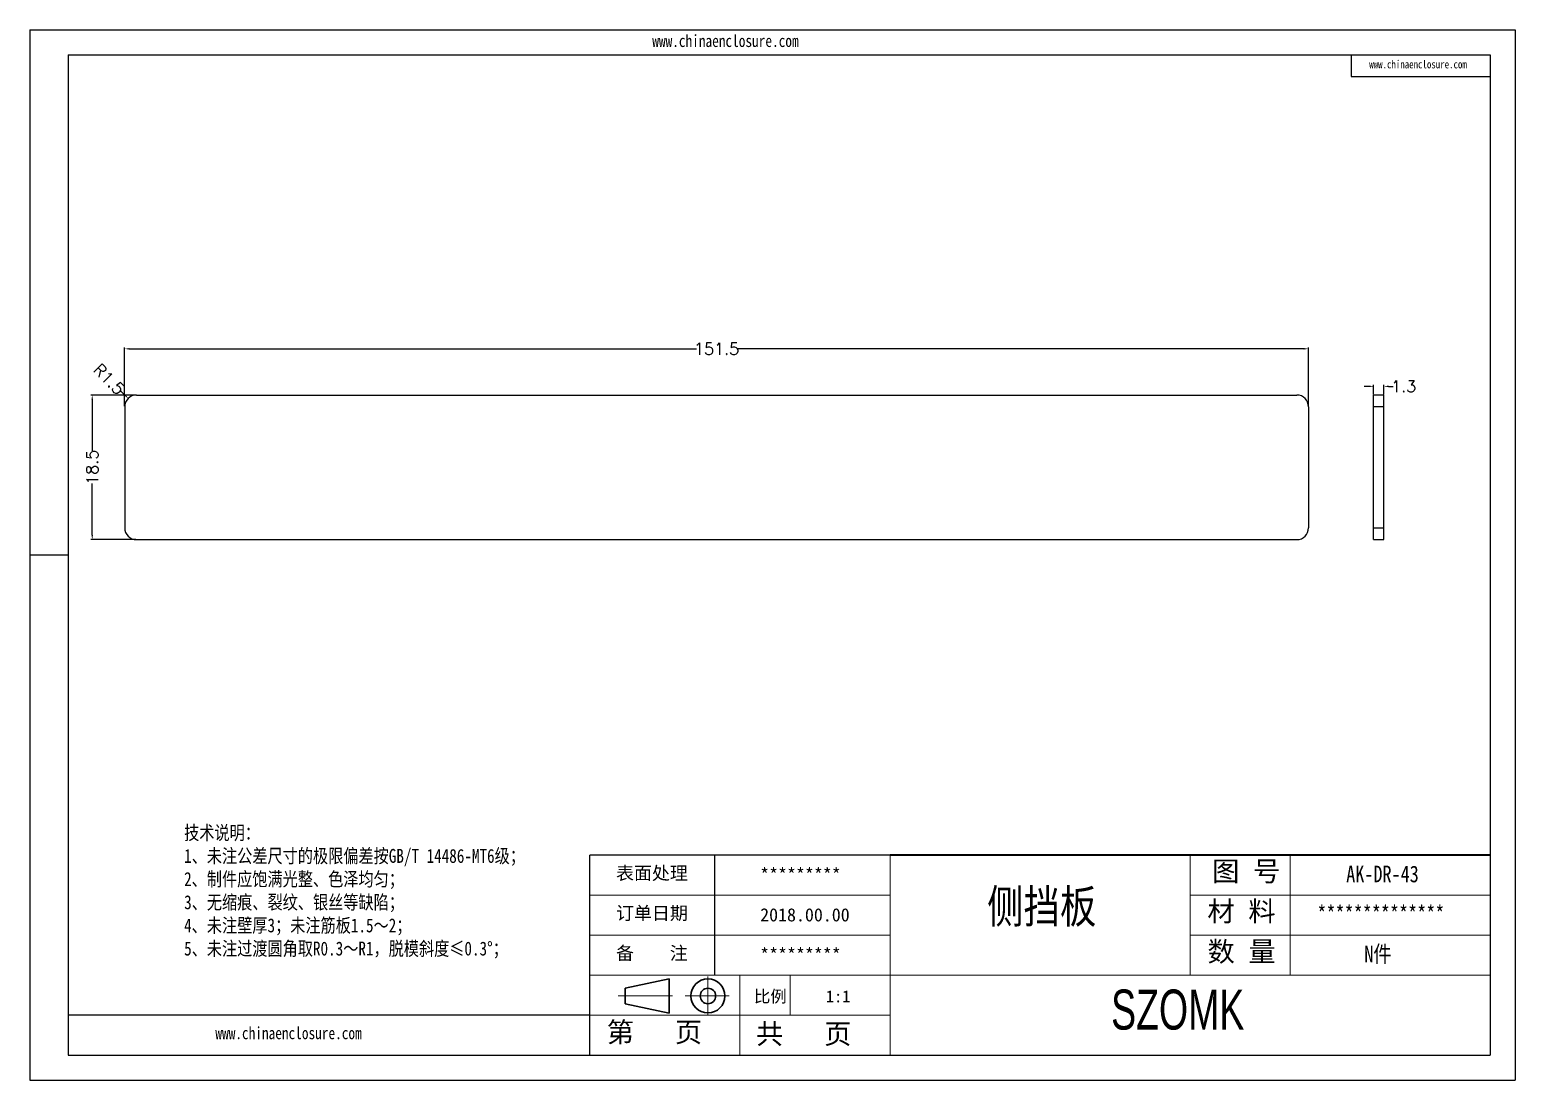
# Model space of a CAD drawing. Header units: inches. Extents: x 2395 to 4256, y 1126 to 1576.
# Drawn here: x 3682.6 to 3872.8, y 1125.7 to 1260.1 of the extents above; entities that cross this region are included whole.
import ezdxf

# ---------------------------------------------------------------- set-up
doc = ezdxf.new("R2010")
doc.units = ezdxf.units.IN
doc.header["$LTSCALE"] = 15
doc.linetypes.add('CENTER2', pattern=[28.575, 19.05, -3.175, 3.175, -3.175])
doc.layers.add('文字', color=81, linetype='Continuous')
for name, color, linetype, lineweight in [('粗实线', 7, 'Continuous', 30), ('细实线', 3, 'Continuous', 9), ('细点划线', 2, 'CENTER2', 9)]:
    doc.layers.add(name, color=color, linetype=linetype, lineweight=lineweight)
doc.styles.get("Standard").update_dxf_attribs({"font": 'txt', "bigfont": 'gbcbig.shx'})
doc.styles.add('宋体', font='', dxfattribs={"width": 0.8, "height": 3.5})
doc.styles.add('长仿宋', font='', dxfattribs={"width": 0.7, "height": 4})
doc.styles.get('宋体').set_extended_font_data('SimSun')
doc.styles.get('长仿宋').set_extended_font_data('SimSun')
doc.dimstyles.new('2', dxfattribs={"dimtxt": 1.5, "dimasz": 0.6, "dimexe": 0.18, "dimexo": 0.0625, "dimgap": 0.09, "dimtad": 0, "dimdsep": 46, "dimtxsty": 'Standard', "dimcen": 0, "dimclrd": 3, "dimclre": 3, "dimadec": 0, "dimazin": 2, "dimtfac": 1, "dimtofl": 0, "dimtmove": 0, "dimatfit": 3, "dimfxl": 1, "dimtolj": 1, "dimtzin": 0, "dimarcsym": 0})

# ---------------------------------------------------------------- blocks, each defined once
blk = doc.blocks.new('*D185')
at = {"color": 3, "lineweight": -2}
for p, q in [((3694.8, 1211.9), (3694.8, 1219.43)), ((3695.4, 1219.25), (3767.96, 1219.25)), ((3845.7, 1219.25), (3773.14, 1219.25)), ((3846.3, 1211.9), (3846.3, 1219.43))]:
    blk.add_line(p, q, dxfattribs=at)
at = {"color": 3}
for points in [[(3695.4, 1219.35), (3695.4, 1219.15), (3694.8, 1219.25)], [(3845.7, 1219.35), (3845.7, 1219.15), (3846.3, 1219.25)]]:
    blk.add_solid(points, dxfattribs=at)
at = {"layer": 'Defpoints', "color": 0}
for p in [(3846.3, 1219.25), (3694.8, 1211.84), (3846.3, 1211.84)]:
    blk.add_point(p, dxfattribs=at)
at = {"color": 0, "insert": (3770.55, 1219.25), "char_height": 1.5, "attachment_point": 5}
blk.add_mtext('\\A1;151.5', dxfattribs=at)
blk = doc.blocks.new('*D186')
at = {"color": 3, "lineweight": -2}
for p, q in [((3696.24, 1213.34), (3690.47, 1213.34)), ((3690.65, 1212.74), (3690.65, 1206.18)), ((3690.65, 1195.44), (3690.65, 1202)), ((3696.24, 1194.84), (3690.47, 1194.84))]:
    blk.add_line(p, q, dxfattribs=at)
at = {"color": 3}
for points in [[(3690.55, 1212.74), (3690.75, 1212.74), (3690.65, 1213.34)], [(3690.55, 1195.44), (3690.75, 1195.44), (3690.65, 1194.84)]]:
    blk.add_solid(points, dxfattribs=at)
at = {"layer": 'Defpoints', "color": 0}
for p in [(3696.3, 1213.34), (3690.65, 1194.84), (3696.3, 1194.84)]:
    blk.add_point(p, dxfattribs=at)
at = {"color": 0, "insert": (3690.65, 1204.09), "char_height": 1.5, "attachment_point": 5, "rotation": 90}
blk.add_mtext('\\A1;18.5', dxfattribs=at)
blk = doc.blocks.new('*D187')
at = {"color": 3, "lineweight": -2}
blk.add_line((3694.27, 1213.89), (3694.82, 1213.33), dxfattribs=at)
at = {"color": 3}
blk.add_solid([(3694.9, 1213.4), (3694.75, 1213.26), (3695.25, 1212.91)], dxfattribs=at)
at = {"layer": 'Defpoints', "color": 0}
for p in [(3695.25, 1212.91), (3696.3, 1211.84)]:
    blk.add_point(p, dxfattribs=at)
at = {"color": 0, "insert": (3692.8, 1215.37), "char_height": 1.5, "attachment_point": 5, "rotation": 314.7703}
blk.add_mtext('\\A1;R1.5', dxfattribs=at)
blk = doc.blocks.new('*D188')
at = {"color": 3, "lineweight": -2}
for p, q in [((3854.04, 1214.45), (3853.44, 1214.45)), ((3854.64, 1213.4), (3854.64, 1214.63)), ((3855.94, 1213.4), (3855.94, 1214.63)), ((3856.54, 1214.45), (3857.14, 1214.45))]:
    blk.add_line(p, q, dxfattribs=at)
at = {"color": 3}
for points in [[(3854.04, 1214.55), (3854.04, 1214.35), (3854.64, 1214.45)], [(3856.54, 1214.55), (3856.54, 1214.35), (3855.94, 1214.45)]]:
    blk.add_solid(points, dxfattribs=at)
at = {"layer": 'Defpoints', "color": 0}
for p in [(3854.64, 1213.34), (3855.94, 1214.45), (3855.94, 1213.34)]:
    blk.add_point(p, dxfattribs=at)
at = {"color": 0, "insert": (3858.48, 1214.45), "char_height": 1.5, "attachment_point": 5}
blk.add_mtext('\\A1;1.3', dxfattribs=at)

msp = doc.modelspace()

# ---------------------------------------------------------------- linework, layer by layer
for p, q in [((3682.648, 1260.082), (3872.764, 1260.082)), ((3682.648, 1260.082), (3682.648, 1125.657)), ((3872.764, 1260.082), (3872.764, 1125.657)), ((3687.568, 1256.881), (3869.564, 1256.881)), ((3687.568, 1256.881), (3687.568, 1128.857)), ((3851.782, 1256.881), (3851.782, 1254.103)), ((3869.564, 1256.881), (3869.564, 1128.857)), ((3851.782, 1254.103), (3869.564, 1254.103)), ((3696.303, 1213.341), (3844.803, 1213.341)), ((3854.636, 1194.841), (3854.636, 1213.341)), ((3855.936, 1213.341), (3854.636, 1213.341)), ((3855.936, 1194.841), (3855.936, 1213.341)), ((3694.803, 1211.841), (3694.803, 1196.341)), ((3846.303, 1211.841), (3846.303, 1196.341)), ((3846.303, 1211.841), (3846.303, 1196.341)), ((3855.936, 1211.841), (3854.636, 1211.841)), ((3854.636, 1196.341), (3855.936, 1196.341)), ((3696.303, 1194.841), (3844.803, 1194.841)), ((3854.636, 1194.841), (3855.936, 1194.841)), ((3687.568, 1192.869), (3682.648, 1192.869)), ((3682.648, 1187.891), (3682.648, 1125.657)), ((3792.749, 1154.462), (3754.342, 1154.462)), ((3754.342, 1128.857), (3754.342, 1154.462)), ((3770.345, 1139.099), (3770.345, 1154.462)), ((3754.342, 1133.978), (3687.568, 1133.978)), ((3687.568, 1128.857), (3869.564, 1128.857)), ((3682.648, 1125.657), (3872.764, 1125.657)), ((3682.648, 1125.657), (3770.665, 1125.657))]:
    msp.add_line(p, q)
for centre, start, end in [((3696.303, 1211.841), 90, 180), ((3844.803, 1211.841), 0, 90), ((3696.303, 1196.341), 180, 270), ((3844.803, 1196.341), 270, 0)]:
    msp.add_arc(centre, 1.5, start, end)
at = {"layer": '粗实线', "color": 7, "lineweight": 40}
msp.add_line((3869.564, 1154.462), (3792.749, 1154.462), dxfattribs=at)
at = {"layer": '粗实线', "color": 7}
for p, q in [((3764.463, 1138.62), (3758.867, 1137.434)), ((3758.867, 1137.434), (3758.867, 1135.455)), ((3764.463, 1138.62), (3764.463, 1134.235)), ((3758.867, 1135.455), (3764.463, 1134.235))]:
    msp.add_line(p, q, dxfattribs=at)
for radius in [2.175, 0.989]:
    msp.add_circle((3769.443, 1136.445), radius, dxfattribs=at)
at = {"layer": '细实线', "color": 7}
for p, q in [((3792.749, 1154.462), (3792.749, 1128.857)), ((3831.156, 1154.462), (3831.156, 1139.099)), ((3843.959, 1154.462), (3843.959, 1139.207)), ((3792.749, 1149.341), (3754.342, 1149.341)), ((3869.564, 1149.341), (3831.156, 1149.341)), ((3792.749, 1144.22), (3754.342, 1144.22)), ((3869.564, 1144.22), (3831.156, 1144.22)), ((3869.564, 1139.099), (3754.342, 1139.099)), ((3773.546, 1139.099), (3773.546, 1128.857)), ((3779.947, 1139.099), (3779.947, 1133.978)), ((3792.749, 1133.978), (3754.342, 1133.978))]:
    msp.add_line(p, q, dxfattribs=at)
at = {"layer": '细点划线', "color": 7}
for p, q in [((3769.443, 1138.949), (3769.443, 1133.978)), ((3757.975, 1136.445), (3764.891, 1136.445)), ((3766.533, 1136.445), (3772.156, 1136.445))]:
    msp.add_line(p, q, dxfattribs=at)

# ---------------------------------------------------------------- texts
at = {"char_height": 1.68412, "width": 957.16734, "attachment_point": 1}
for s, insert in [('{\\fSimHei|b0|i0|c134|p49;表面处理}', (3757.682, 1153.009)), ('{\\fSimHei|b0|i0|c134|p49;*********}', (3776.127, 1152.792)), ('{\\fSimHei|b0|i0|c134|p49;订单日期}', (3757.682, 1147.888)), ('{\\fSimHei|b0|i0|c134|p49;2018.00.00}', (3776.127, 1147.671)), ('{\\fSimHei|b0|i0|c134|p49;备    注}', (3757.682, 1142.767)), ('{\\fSimHei|b0|i0|c134|p49;*********}', (3776.127, 1142.55))]:
    msp.add_mtext(s, dxfattribs=dict(at, insert=insert))
at = {"layer": '文字', "color": 0, "attachment_point": 1, "style": '宋体'}
for s, insert, char_height, width in [('www.chinaenclosure.com', (3762.32, 1259.437), 1.56474, 27.49096), ('www.chinaenclosure.com', (3854.073, 1256.178), 1.04316, 18.3273), ('{\\H1.111x;技术说明：\\P1、未注公差尺寸的极限偏差按GB/T 14486-MT6级；\\P2、制件应饱满光整、色泽均匀；\\P3、无缩痕、裂纹、银丝等缺陷；\\P4、未注壁厚3；未注筋板1.5～2；\\P5、未注过渡圆角取R0.3～R1，脱模斜度≤0.3%%D；}', (3702.41, 1158.221), 1.6003, 67.93476), ('{\\H1.111x;AK-DR-43}', (3851.124, 1153.124), 1.92036, 22.20153), ('侧挡板', (3805.18, 1150.041), 4.2675, 54.55805), ('{\\H1.111x;**************}', (3847.43, 1148.003), 1.92036, 22.20153), ('{\\H1.111x;N件}', (3853.447, 1142.882), 1.92036, 22.20153), ('www.chinaenclosure.com', (3706.407, 1132.48), 1.56474, 27.49096)]:
    msp.add_mtext(s, dxfattribs=dict(at, insert=insert, char_height=char_height, width=width))
at = {"layer": '粗实线', "insert": (3821.039, 1137.265), "char_height": 5.12096, "width": 57.42653, "attachment_point": 1, "style": '长仿宋'}
msp.add_mtext('{\\fSTXinwei|b0|i0|c134|p2;SZOMK}', dxfattribs=at)
at = {"layer": '细实线', "color": 7, "attachment_point": 1}
for s, insert, char_height, width in [('{\\fSimSun|b0|i0|c134|p54;图 号}', (3833.972, 1153.685), 2.56048, 12.80241), ('{\\fSimSun|b0|i0|c134|p54;材 料   }', (3833.365, 1148.564), 2.56048, 12.80241), ('{\\fSimSun|b0|i0|c134|p54;数 量}', (3833.377, 1143.418), 2.56048, 11.56858), ('{\\fSimSun|b0|i0|c134|p54;比例}', (3775.338, 1137.16), 1.53629, 6.74383), ('{\\fSimSun|b0|i0|c134|p54;1:1}', (3784.54, 1137.16), 1.53629, 6.74383), ('{\\fSimSun|b0|i0|c134|p54;第   页}', (3756.497, 1133.098), 2.56048, 19.20361), ('{\\fSimSun|b0|i0|c134|p54; 共   页}', (3773.859, 1132.88), 2.56048, 19.20361)]:
    msp.add_mtext(s, dxfattribs=dict(at, insert=insert, char_height=char_height, width=width))

# ---------------------------------------------------------------- dimensions: what is measured, and where the dimension line sits
for base, p1, p2, picture, middle in [((3846.303, 1219.248), (3694.803, 1211.841), (3846.303, 1211.841), '*D185', (3770.553, 1219.248)), ((3855.936, 1214.449), (3854.636, 1213.341), (3855.936, 1213.341), '*D188', (3858.476, 1214.449))]:
    dim = msp.add_linear_dim(base=base, p1=p1, p2=p2, dimstyle='2')
    dim.commit()
    dim.dimension.update_dxf_attribs({"geometry": picture, "text_midpoint": middle})
dim = msp.add_radius_dim(center=(3696.303, 1211.841), mpoint=(3695.247, 1212.906), dimstyle='2')
dim.commit()
dim.dimension.update_dxf_attribs({"geometry": '*D187', "text_midpoint": (3692.798, 1215.374), "dimtype": 164})
dim = msp.add_linear_dim(base=(3690.651, 1194.841), p1=(3696.303, 1213.341), p2=(3696.303, 1194.841), angle=90, dimstyle='2')
dim.commit()
dim.dimension.update_dxf_attribs({"geometry": '*D186', "text_midpoint": (3690.651, 1204.091)})

doc.saveas('drawing.dxf')
